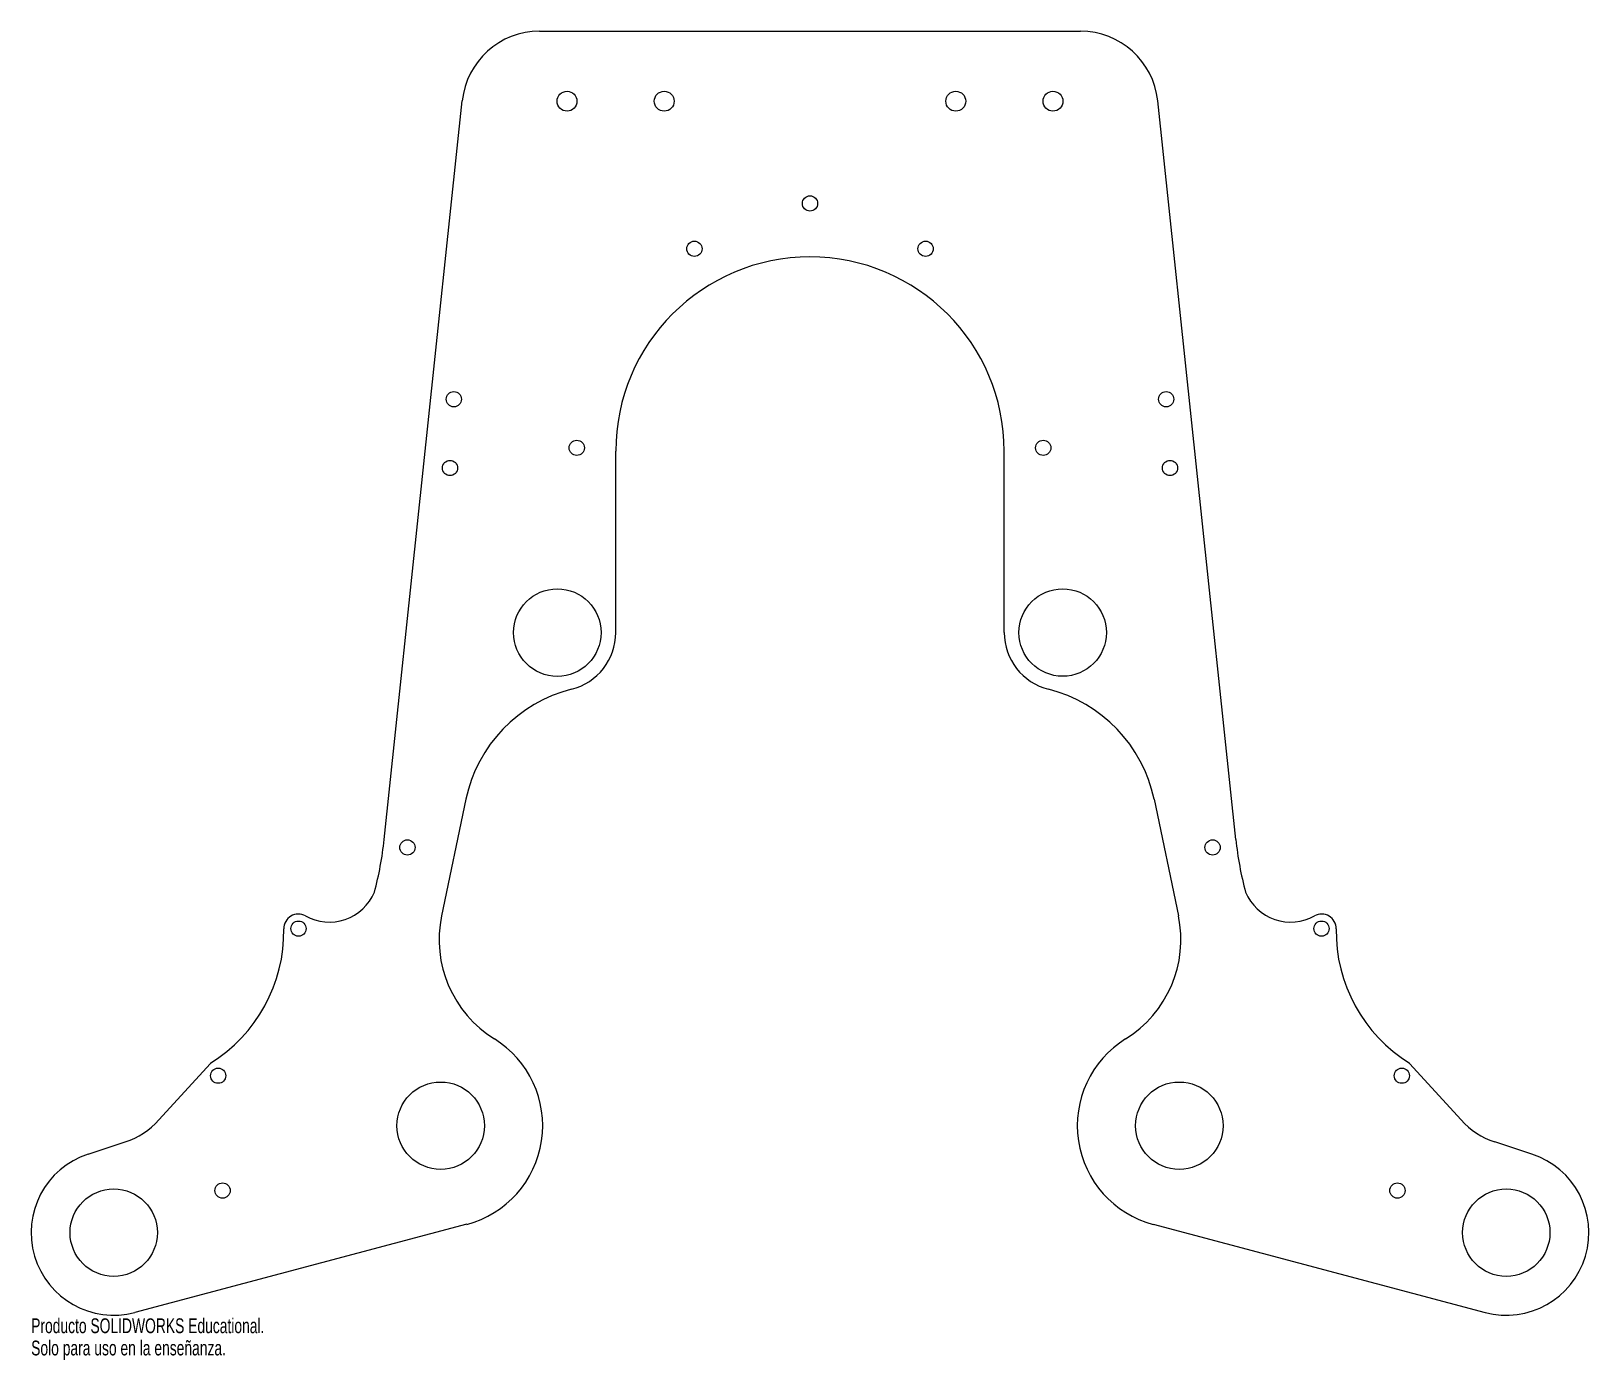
# Model space of a CAD drawing. Header units: inches. Extents: x -10 to 10, y -11.7 to 5.4.
import ezdxf

# ---------------------------------------------------------------- set-up
doc = ezdxf.new("R2010")
doc.units = ezdxf.units.IN
doc.header["$MEASUREMENT"] = 0
doc.styles.add('SLDTEXTSTYLE0', font='TXT', dxfattribs={"width": 0.7})

msp = doc.modelspace()

# ---------------------------------------------------------------- linework, layer by layer
at = {"color": 7, "linetype": 'Continuous', "lineweight": 25}
for p, q in [((-3.478, 5.401), (3.479, 5.401)), ((-5.476, -4.994), (-4.473, 4.506)), ((5.476, -4.994), (4.473, 4.506)), ((-2.498, -2.332), (-2.498, 0)), ((2.498, -2.332), (2.498, 0)), ((-4.425, -4.474), (-4.738, -5.974)), ((4.425, -4.474), (4.738, -5.974)), ((-8.374, -8.599), (-7.711, -7.871)), ((8.374, -8.599), (7.711, -7.871)), ((-9.285, -9.038), (-8.807, -8.882)), ((9.285, -9.038), (8.807, -8.882)), ((-4.413, -9.941), (-8.682, -11.075)), ((4.413, -9.941), (8.682, -11.075))]:
    msp.add_line(p, q, dxfattribs=at)
for centre, radius in [((-3.125, 4.5), 0.128), ((-1.875, 4.5), 0.128), ((1.875, 4.5), 0.128), ((3.125, 4.5), 0.128), ((0, 3.186), 0.098), ((-1.487, 2.603), 0.098), ((1.487, 2.603), 0.098), ((-4.581, 0.668), 0.098), ((4.581, 0.668), 0.098), ((-3, 0.043), 0.098), ((3, 0.043), 0.098), ((-4.63, -0.216), 0.098), ((4.63, -0.216), 0.098), ((-3.25, -2.332), 0.563), ((3.25, -2.332), 0.562), ((-5.178, -5.095), 0.098), ((5.178, -5.095), 0.098), ((-6.579, -6.139), 0.098), ((6.579, -6.139), 0.098), ((-7.612, -8.03), 0.098), ((7.612, -8.03), 0.098), ((-4.75, -8.673), 0.562), ((4.75, -8.673), 0.562), ((-7.555, -9.507), 0.098), ((7.555, -9.507), 0.098), ((-8.955, -10.048), 0.562), ((8.955, -10.048), 0.562)]:
    msp.add_circle(centre, radius, dxfattribs=at)
for centre, radius, start, end in [((-3.478, 4.401), 1, 90, 173.9685), ((3.478, 4.401), 1, 6.0315, 89.9714), ((0, 0), 2.498, 0, 180), ((-3.25, -2.332), 0.752, 284.0964, 0), ((3.25, -2.332), 0.752, 180, 255.9036), ((-2.617, -4.852), 1.847, 104.0964, 168.1793), ((2.617, -4.852), 1.847, 11.8207, 75.9036), ((-9.952, -4.521), 4.5, 345.1933, 353.9685), ((9.952, -4.521), 4.5, 186.0315, 194.8067), ((-6.183, -5.42), 0.634, 241.1609, 336.6366), ((6.183, -5.42), 0.634, 203.3634, 298.8391), ((-6.579, -6.139), 0.188, 61.1609, 180.8623), ((-3.27, -6.281), 1.5, 168.1793, 238.2565), ((3.27, -6.281), 1.5, 301.7435, 11.8207), ((6.579, -6.139), 0.188, 359.1377, 118.8391), ((-8.767, -6.172), 2, 301.8588, 0.8623), ((8.767, -6.172), 2, 179.1377, 238.1412), ((-4.75, -8.673), 1.312, 284.8691, 58.2565), ((4.75, -8.673), 1.312, 121.7435, 255.1309), ((-9.118, -7.931), 1, 288.1088, 318.1028), ((9.118, -7.931), 1, 221.8972, 251.8912), ((-8.955, -10.048), 1.062, 108.1088, 284.8691), ((8.955, -10.048), 1.062, 255.1309, 71.8912)]:
    msp.add_arc(centre, radius, start, end, dxfattribs=at)

# ---------------------------------------------------------------- texts
at = {"color": 7, "linetype": 'Continuous', "char_height": 0.1903, "attachment_point": 1, "style": 'SLDTEXTSTYLE0'}
for s, insert in [('Producto SOLIDWORKS Educational.', (-10.017, -11.15)), ('Solo para uso en la enseñanza.', (-10.017, -11.436))]:
    msp.add_mtext(s, dxfattribs=dict(at, insert=insert))

doc.saveas('drawing.dxf')
